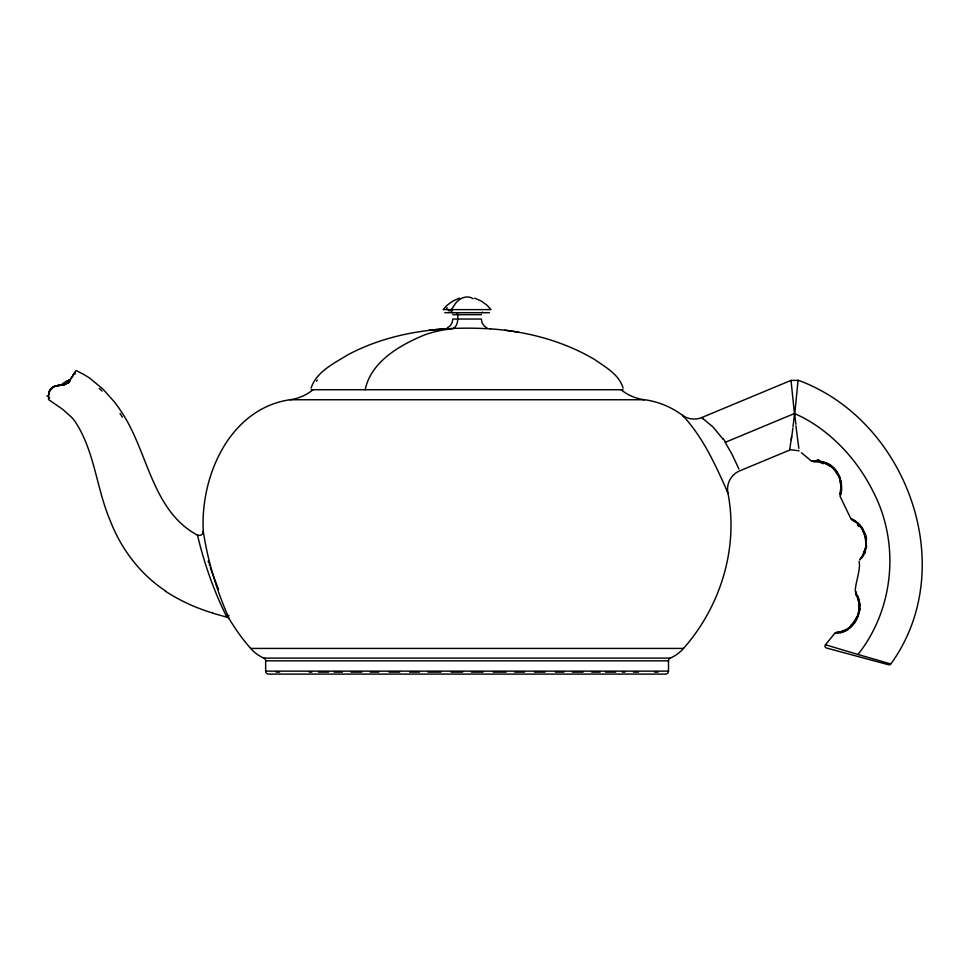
<?xml version="1.0" encoding="UTF-8"?>
<svg xmlns="http://www.w3.org/2000/svg" width="971" height="971" viewBox="0 0 971 971"><rect width="100%" height="100%" fill="white"/><g stroke="black" fill="none" stroke-linecap="round" stroke-linejoin="round"><path stroke-width="1.46" d="M48.55 396.811L49.63 397.94M839.939 494.579C843.289 483.983 838.616 470.389 828.348 464.636M840.036 494.263L840.983 486.435L839.721 478.994M839.442 632.109L837.961 632.339A1.978 1.833 82.9 0 0 836.65 633.201C855.657 632.388 866.059 607.773 855.949 593.232M859.068 561.372C861.313 569.576 853.703 587.042 855.669 592.771M840.267 495.708C844.042 486.544 839.879 469.406 828.299 463.895M859.833 608.586L859.687 610.407M365.205 389.723C370.898 361.6 400.21 344.875 424.837 334.825A251.198 164.026 90 0 1 451.697 328.89A9.868 6.445 -90 0 0 457.754 319.034L457.754 314.677A1.978 1.287 -90 0 0 456.467 312.698M798.065 380.389L791.013 380.389L701.742 417.554A19.748 19.748 0 0 1 682.504 415.272L678.207 412.323A82.329 82.329 0 0 0 644.295 399.676M798.016 380.948L794.63 415.127M866.035 546.042L866.132 545.289M841.396 490.331L840.995 492.867M866.605 545.714L866.217 548.093M791.596 436.501L789.787 449.27M789.739 449.561L799.097 450.811M48.684 393.643L49.278 391.556L48.562 394.76L49.691 390.67M865.962 546.624L862.139 556.723A1.978 1.602 33.1 0 0 861.92 557.937L866.326 547.571L866.144 536.805L861.544 526.913L856.847 522.131L850.839 518.599L852.963 519.606M48.696 393.583L48.55 399.579L62.909 409.507L71.271 416.972A52.701 52.701 0 0 1 74.84 421.159C94.794 451.017 96.372 488.583 110.378 521.075C121.278 549.198 140.31 574.322 165.592 590.987M311.084 388.109C316.328 371.735 334.109 363.312 347.739 354.864C391.325 331.621 441.914 325.928 490.622 328.89M48.732 393.425L48.999 392.333M865.634 550.326L865.003 552.183M840.073 496.315L850.839 518.599M49.23 391.689C52.033 382.392 63.443 388.206 68.407 381.858M49.497 391.07L53.308 386.834L58.685 385.402L55.335 385.9M863.316 554.696L865.804 547.51L866.132 540.119L864.287 532.763L860.549 526.476L863.547 531.149M49.655 390.755L53.539 386.701M863.777 554.89L863.292 555.776M863.11 555.096L859.675 559.915L860.561 558.883M49.837 390.415L50.965 388.813M74.694 372.646L72.582 376.117M73.978 373.835L73.104 375.267M74.16 373.519L74.767 372.536M74.646 372.718L75.993 370.521A101.093 101.093 0 0 1 89.635 378.095L102.865 389.007L114.36 401.885A143.769 143.769 0 0 1 122.407 413.343C148.235 452.862 152.156 510.819 197.514 535.191M72.849 375.692L72.449 376.335M68.832 381.385L72.509 376.238M72.303 376.566L69.305 380.85M826.224 644.999L857.976 654.466C894.303 608.659 900.068 542.692 872.88 491.083A180.048 180.048 0 0 0 843.738 449.088C829.695 434.316 813.261 421.62 794.448 413.525L725.167 442.363L732.013 454.234L738.919 469.042M862.09 556.796L860.719 558.689M70.422 379.394L69.791 380.231M316.534 381.142L317.335 380.074M836.395 633.226L834.744 633.31L825.496 644.78A1.978 1.978 0 0 0 826.455 648.009L888.647 664.771A1.978 1.978 0 0 0 890.844 663.958C960.72 567.598 906.963 419.909 798.089 380.195M212.71 613.187L226.898 617.192A3.957 3.957 0 0 1 229.314 619A200.342 200.342 0 0 0 250.652 648.41A37.262 37.262 0 0 0 263.869 658.107A2.962 2.962 0 0 1 265.653 660.826L265.653 671.131A2.962 2.962 0 0 0 268.615 674.092L665.536 674.092A2.962 2.962 0 0 0 668.497 671.131L668.497 660.826A2.962 2.962 0 0 1 670.281 658.107A37.262 37.262 0 0 0 683.511 648.422C720.446 606.657 738.761 547.972 727.886 492.855M51.002 388.764L52.895 387.101M446.636 308.462L447.279 307.783M67.97 382.295L63.843 384.953L58.867 385.414L63.224 385.135L66.938 383.217M447.158 327.967L450.156 325.795L452.134 322.663L452.802 319.034L481.349 319.034L482.017 322.663L484.007 325.795L486.993 327.967M847.222 629.038L851.227 625.955A20.221 15.597 -63.8 0 0 858.534 613.271L859.238 607.13A23.947 1.25 70.3 0 1 859.723 608.671M847.586 629.548L848.229 629.135M53.308 386.834L58.296 385.402M846.724 629.342L839.599 632.072M53.696 386.604L54.983 386.021M845.51 630.701L846.214 630.337M459.514 298.109L452.668 301.18L447.048 305.282L443.152 309.615L491.01 309.615L487.102 305.282L481.482 301.18L474.637 298.109M789.666 450.071L739.696 470.874A19.748 19.748 0 0 0 727.91 492.892M843.423 631.611L844.102 631.344M841.481 632.279L840.279 632.607M813.103 460.861L811.465 461.116L819.9 460.97L827.96 463.701M811.538 461.104L801.391 452.741M621.088 389.723A46.123 46.123 0 0 0 644.295 399.749L289.868 399.749C229.617 408.767 200.184 476.142 203.267 531.368L203.303 531.586M837.9 632.352C855.475 631.478 864.833 606.717 855.572 593.851M813.297 460.837L814.281 460.74M429.291 330.164L443.589 328.89M815.13 461.371L813.188 461.589L823.177 462.342L831.977 467.233M834.805 633.31L835.618 633.274M815.264 461.359L817.509 461.346M448.432 310.72L449.682 310.72M451.054 310.72L452.51 310.72M444.779 312.698L489.372 312.698M452.802 314.677L481.349 314.677M311.133 389.723L623.018 389.723M250.639 648.422L683.511 648.422M263.869 658.107L670.281 658.107M265.653 660.826L668.497 660.826M265.653 671.131L668.497 671.131M276.08 672.114L279.612 672.114M309.215 672.114L311.873 672.114M318.537 672.114L328.647 672.114M334.073 672.114L342.375 672.114M351.029 672.114L361.819 672.114M370.23 672.114L378.811 672.114M389.068 672.114L399.651 672.114M409.653 672.114L419.472 672.114M428.005 672.114L440.943 672.114M451.078 672.114L462.706 672.114M471.445 672.114L483.073 672.114M493.219 672.114L506.146 672.114M514.679 672.114L524.498 672.114M534.499 672.114L545.083 672.114M555.339 672.114L563.92 672.114M572.332 672.114L583.134 672.114M591.776 672.114L600.09 672.114M605.516 672.114L615.626 672.114M622.277 672.114L624.936 672.114M633.42 672.114L638.481 672.114M654.539 672.114L658.071 672.114M817.946 460.74L818.553 460.8A1.978 1.396 -82.3 0 0 819.475 461.528L818.662 461.431M490.561 328.89C526.95 331.342 563.289 340.942 594.798 359.622C605.467 367.111 619.34 374.685 623.066 388.109M504.859 330.164L518.575 332.167M227.299 615.25L229.083 615.711M822.291 462.087L828.045 464.454M890.613 663.897L857.976 654.466M825.52 644.793L826.357 645.047M823.153 461.711L823.906 461.941M826.175 462.827L826.94 463.179M473.193 298.74C468.69 295.706 462.633 296.81 458.713 300.282A35.466 23.158 -90 0 0 455.69 303.146L451.442 309.615A1.978 1.287 -90 0 0 451.369 311.642A1.978 1.287 -90 0 0 452.51 312.698M827.729 463.58L828.506 464.017M853.63 519.971L854.917 520.747M829.283 464.466L830.035 464.963M701.778 417.591L713.042 427.034L722.91 439.013M855.257 520.978L855.973 521.476M830.788 465.485L831.516 466.031M857.527 523.357L851.883 519.703L855.342 521.67A1.991 1.614 -55.7 0 1 854.686 520.602M857.83 522.944L859.857 524.91M857.454 523.296L860.561 526.5L860.039 525.881M857.806 523.6L859.602 525.384M99.26 388.388L102.149 391.07M682.528 415.297L683.111 415.904M683.026 415.819C702.955 437.326 715.287 464.478 727.085 490.998M683.548 416.353L684.142 416.984M861.362 526.695L861.86 527.35M862.09 527.69L862.794 528.734M120.052 413.391L122.37 417.202M856.179 594.907L856.288 595.126A1.991 1.845 -27.7 0 1 856.094 593.779M226.401 616.172L226.886 617.155M226.449 616.269C213.669 590.502 204.141 563.144 197.501 535.167M864.251 531.392L864.615 532.193M229.302 618.964L228.319 616.779M228.136 616.342C216.339 589.263 207.794 560.704 203.291 531.489M857.478 596.182L857.915 597.226M726.963 490.695L727.425 491.763M839.26 476.033L839.599 476.834M218.524 589.458L211.229 570.208M857.393 597.529L858.862 602.748M865.112 533.407L865.683 535.082M210.913 569.273L210.27 567.416M209.348 564.685L209.651 565.583M858.34 598.379L858.934 600.333M208.753 562.877L208.17 561.092M840.182 478.46L840.437 479.273M866.035 536.332L866.581 539.293M840.874 480.924L841.408 484.153M859.566 603.392L859.821 605.916M858.971 603.464L859.238 606.754M795.929 425.808L798.83 448.432M794.448 413.525L791.013 380.426M794.557 413.61A38.549 1.444 -83.5 0 1 793.016 426.524M792.906 427.956A37.82 1.092 -83.4 0 1 791.329 439.717M795.917 424.303A39.726 1.384 83.4 0 1 794.788 414.908M313.063 389.723A46.123 46.123 0 0 1 289.868 399.749M203.267 531.368A3.945 3.945 0 0 1 197.465 534.985M47.688 396.386A19.481 6.421 -50.7 0 1 46.936 395.755M62.751 385.111A13.728 13.206 -14.2 0 1 59.122 385.22M69.985 381.081A13.655 8.982 -29.7 0 1 68.577 382.695M74.112 373.265A20.658 5.073 -46.2 0 1 75.386 372.706M68.759 380.159A14.747 7.198 -36.7 0 1 67.509 381.554M69.596 381.639A12.004 8.302 -26.1 0 1 67.97 383.411M73.335 374.393A18.461 6.093 -41.2 0 1 75.058 374.102M68.553 380.195A14.019 5.862 -37.6 0 1 67.254 381.627M66.574 380.899A9.686 5.838 -30.1 0 1 62.387 383.63M212.758 613.041A183.034 183.034 0 0 1 165.434 591.242M723.128 438.625A29.555 7.974 57.2 0 1 725.495 442.145M702.822 418.829A34.021 9.2 57.2 0 1 702.858 418.622M841.505 489.032A1.978 1.372 1.9 0 1 840.983 487.964M821.005 462.997A18.34 5.098 25.8 0 1 823.554 463.665M832.268 466.808A20.051 15.427 50.3 0 1 840.182 478.97M840.655 494.275A27.589 0.789 -79.4 0 1 840.813 493.037M831.831 467.221A20.682 15.366 52.2 0 1 837.706 474.746M817.364 459.684A20.44 7.744 30 0 1 818.832 459.72M857.405 525.093A19.699 3.107 48.3 0 1 859.214 526.707M863.061 531.538A19.202 13.206 77.5 0 1 865.695 545.144M864.833 553.616A25.489 3.326 -65.8 0 1 865.173 552.645M835.194 633.517A26.787 1.323 -12.6 0 1 835.376 633.42M836.092 633.262A28.96 0.862 -9.4 0 1 836.614 633.128M856.604 617.095A20.877 15.038 -60.1 0 1 850.645 625.53M856.082 593.063A25.44 3.532 77.5 0 1 856.458 591.994M482.514 312.177A1.978 1.287 90 0 1 481.64 312.698M837.39 632.412L836.262 632.485L837.257 632.424"/></g></svg>
